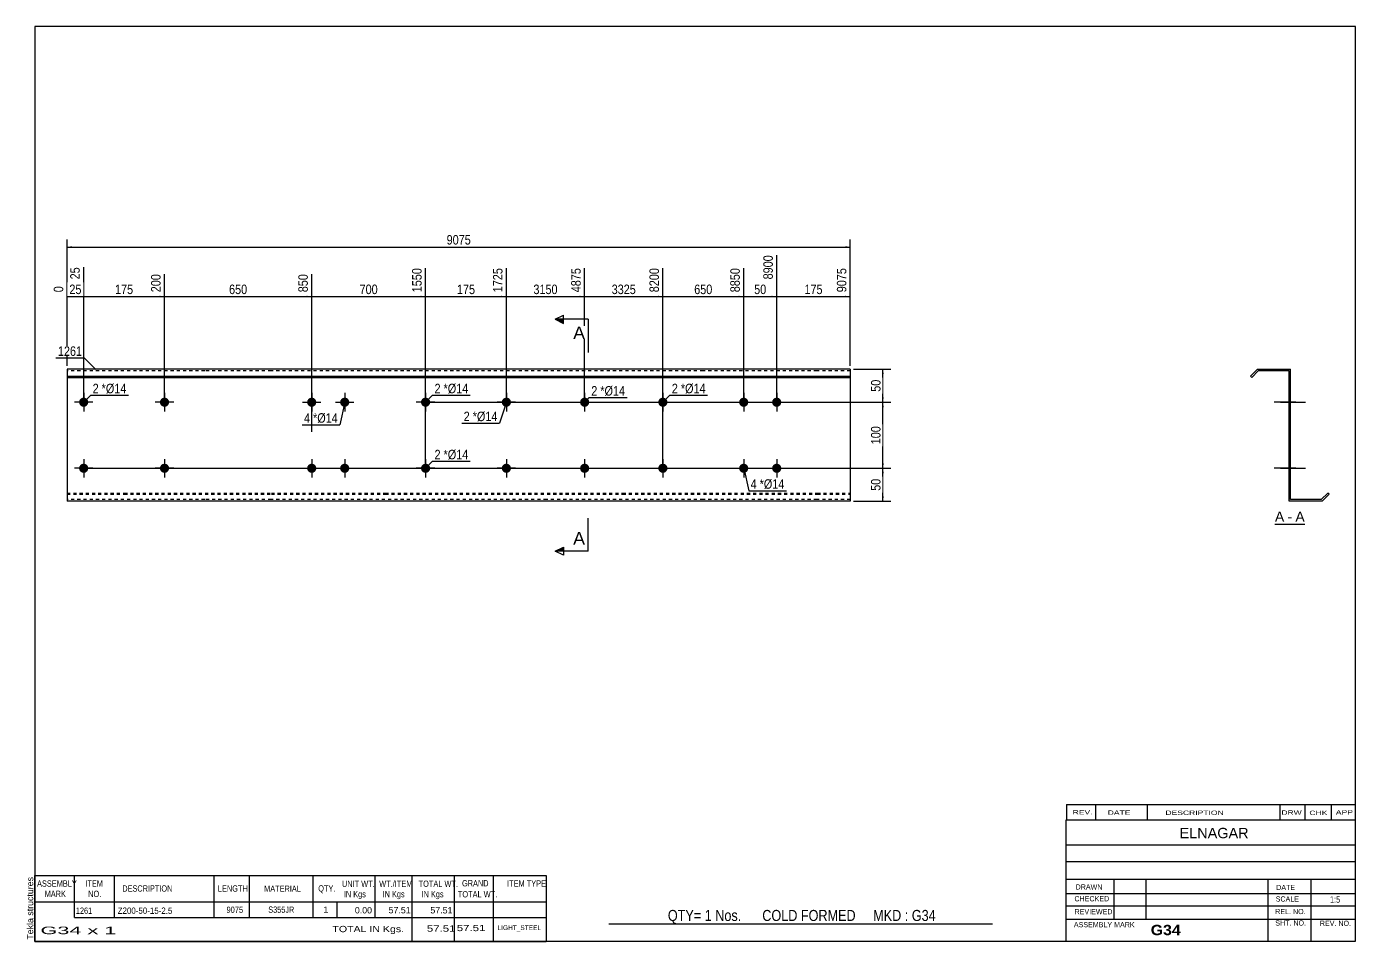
# Model space of a CAD drawing. Header units: millimetres. Extents: x -12 to 390, y -152 to 125.
import ezdxf

# ---------------------------------------------------------------- set-up
doc = ezdxf.new("R2010")
doc.units = ezdxf.units.MM
doc.linetypes.add('DXK_LINE_DOT1', pattern=[1.8814, 0.9407, -0.9407])
doc.styles.add('Arial', font='ARIAL.TTF', dxfattribs={"height": 0.2})
doc.styles.add('Arial Bold', font='ARIALBD.TTF', dxfattribs={"height": 0.2})
doc.styles.add('Arial Narrow', font='ARIALN.TTF', dxfattribs={"height": 0.2})

# ---------------------------------------------------------------- blocks, each defined once
blk = doc.blocks.new('Unknown-628699918-1200')
at = {"color": 5, "linetype": 'Continuous'}
for p, q in [((390.22, 124.75), (-9.78, 124.75)), ((-9.78, 124.75), (-9.78, -152.25)), ((390.22, -152.25), (390.22, 124.75)), ((-9.78, -152.25), (390.22, -152.25))]:
    blk.add_line(p, q, dxfattribs=at)
at = {"color": 174, "linetype": 'Continuous', "style": 'Arial'}
blk.add_text('Tekla structures', height=1.9102, rotation=90, dxfattribs=at).set_placement((-10.28, -151.75))
blk = doc.blocks.new('Unknown-628699918-12 - 1588')
at = {"color": 7, "linetype": 'Continuous'}
blk.add_line((365.83, -25.95), (374.86, -25.95), dxfattribs=at)
at = {"color": 0, "linetype": 'Continuous'}
blk.add_wipeout([(368.68, -25.2), (368.68, -22), (365.83, -22), (365.83, -25.2)], dxfattribs=at)
blk.add_wipeout([(371.06, -25.2), (371.06, -22), (369.64, -22), (369.64, -25.2)], dxfattribs=at)
at = {"color": 96, "linetype": 'Continuous', "style": 'Arial'}
blk.add_text('A', height=3.06, dxfattribs=at).set_placement((365.83, -25.2))
at = {"color": 0, "linetype": 'Continuous'}
blk.add_wipeout([(374.86, -25.2), (374.86, -22), (372.02, -22), (372.02, -25.2)], dxfattribs=at)
at = {"color": 96, "linetype": 'Continuous', "style": 'Arial'}
for s, p in [('-', (369.64, -25.2)), ('A', (372.02, -25.2))]:
    blk.add_text(s, height=3.06, dxfattribs=at).set_placement(p)
blk = doc.blocks.new('Bolt-628699918-1261 - 1220')
at = {"linetype": 'Continuous'}
for points in [[(158.15, 11, -1), (155.35, 11, -1)], [(158.15, -9, -1), (155.35, -9, -1)]]:
    blk.add_hatch(color=3, dxfattribs=at).paths.add_polyline_path(points)
at = {"color": 3, "linetype": 'Continuous'}
for p, q in [((156.75, 13.8), (156.75, 8.2)), ((153.95, 11), (159.55, 11)), ((156.75, -6.2), (156.75, -11.8)), ((153.95, -9), (159.55, -9))]:
    blk.add_line(p, q, dxfattribs=at)
blk = doc.blocks.new('Bolt-628699918-1289 - 1220')
at = {"linetype": 'Continuous'}
for points in [[(181.84, 11, -1), (179.04, 11, -1)], [(181.84, -9, -1), (179.04, -9, -1)]]:
    blk.add_hatch(color=3, dxfattribs=at).paths.add_polyline_path(points)
at = {"color": 3, "linetype": 'Continuous'}
for p, q in [((180.44, 13.8), (180.44, 8.2)), ((177.64, 11), (183.24, 11)), ((180.44, -6.2), (180.44, -11.8)), ((177.64, -9), (183.24, -9))]:
    blk.add_line(p, q, dxfattribs=at)
blk = doc.blocks.new('Bolt-628699918-1317 - 1220')
at = {"linetype": 'Continuous'}
for points in [[(206.33, 11, -1), (203.53, 11, -1)], [(216.33, 11, -1), (213.53, 11, -1)], [(206.33, -9, -1), (203.53, -9, -1)], [(216.33, -9, -1), (213.53, -9, -1)]]:
    blk.add_hatch(color=3, dxfattribs=at).paths.add_polyline_path(points)
at = {"color": 3, "linetype": 'Continuous'}
for p, q in [((204.93, 13.8), (204.93, 8.2)), ((214.93, 13.8), (214.93, 8.2)), ((202.13, 11), (207.73, 11)), ((212.13, 11), (217.73, 11)), ((204.93, -6.2), (204.93, -11.8)), ((214.93, -6.2), (214.93, -11.8)), ((202.13, -9), (207.73, -9)), ((212.13, -9), (217.73, -9))]:
    blk.add_line(p, q, dxfattribs=at)
blk = doc.blocks.new('Bolt-628699918-1322 - 1220')
at = {"linetype": 'Continuous'}
for points in [[(30.89, 11, -1), (28.09, 11, -1)], [(109.96, 11, -1), (107.16, 11, -1)]]:
    blk.add_hatch(color=3, dxfattribs=at).paths.add_polyline_path(points)
at = {"color": 3, "linetype": 'Continuous'}
for p, q in [((29.49, 13.8), (29.49, 8.2)), ((108.56, 13.8), (108.56, 8.2)), ((32.29, 11), (26.69, 11)), ((111.36, 11), (105.76, 11))]:
    blk.add_line(p, q, dxfattribs=at)
blk = doc.blocks.new('Bolt-628699918-1327 - 1220')
at = {"linetype": 'Continuous'}
for points in [[(75.48, 11, -1), (72.68, 11, -1)], [(85.48, 11, -1), (82.68, 11, -1)], [(75.48, -9, -1), (72.68, -9, -1)], [(85.48, -9, -1), (82.68, -9, -1)]]:
    blk.add_hatch(color=3, dxfattribs=at).paths.add_polyline_path(points)
at = {"color": 3, "linetype": 'Continuous'}
for p, q in [((74.08, 13.8), (74.08, 8.2)), ((84.08, 13.8), (84.08, 8.2)), ((71.28, 11), (76.88, 11)), ((81.28, 11), (86.88, 11)), ((74.08, -6.2), (74.08, -11.8)), ((84.08, -6.2), (84.08, -11.8)), ((71.28, -9), (76.88, -9)), ((81.28, -9), (86.88, -9))]:
    blk.add_line(p, q, dxfattribs=at)
blk = doc.blocks.new('Bolt-628699918-1332 - 1220')
at = {"linetype": 'Continuous'}
for points in [[(30.89, -9, -1), (28.09, -9, -1)], [(109.96, -9, -1), (107.16, -9, -1)]]:
    blk.add_hatch(color=3, dxfattribs=at).paths.add_polyline_path(points)
at = {"color": 3, "linetype": 'Continuous'}
for p, q in [((29.49, -6.2), (29.49, -11.8)), ((108.56, -6.2), (108.56, -11.8)), ((32.29, -9), (26.69, -9)), ((111.36, -9), (105.76, -9))]:
    blk.add_line(p, q, dxfattribs=at)
blk = doc.blocks.new('Bolt-628699918-1337 - 1220')
at = {"linetype": 'Continuous'}
for points in [[(134.45, 11, -1), (131.65, 11, -1)], [(134.45, -9, -1), (131.65, -9, -1)]]:
    blk.add_hatch(color=3, dxfattribs=at).paths.add_polyline_path(points)
at = {"color": 3, "linetype": 'Continuous'}
for p, q in [((133.05, 13.8), (133.05, 8.2)), ((135.85, 11), (130.25, 11)), ((133.05, -6.2), (133.05, -11.8)), ((135.85, -9), (130.25, -9))]:
    blk.add_line(p, q, dxfattribs=at)
blk = doc.blocks.new('Bolt-628699918-1342 - 1220')
at = {"linetype": 'Continuous'}
for points in [[(6.4, 11, -1), (3.6, 11, -1)], [(6.4, -9, -1), (3.6, -9, -1)]]:
    blk.add_hatch(color=3, dxfattribs=at).paths.add_polyline_path(points)
at = {"color": 3, "linetype": 'Continuous'}
for p, q in [((5, 13.8), (5, 8.2)), ((7.8, 11), (2.2, 11)), ((5, -6.2), (5, -11.8)), ((7.8, -9), (2.2, -9))]:
    blk.add_line(p, q, dxfattribs=at)
blk = doc.blocks.new('Part-628699918-1358 - 1220')
at = {"color": 2, "linetype": 'Continuous'}
for p, q in [((0, 21), (0, -19)), ((17.19, 21), (0, 21)), ((41.68, 21), (17.29, 21)), ((61.78, 21), (41.78, 21)), ((96.27, 21), (61.88, 21)), ((120.76, 21), (96.37, 21)), ((145.25, 21), (120.86, 21)), ((168.15, 21), (145.35, 21)), ((192.63, 21), (168.25, 21)), ((227.12, 21), (192.73, 21)), ((237.22, 21), (227.22, 21)), ((237.22, 21), (237.22, -19)), ((0, 18.88), (17.19, 18.88)), ((0, 18.53), (17.19, 18.53)), ((17.29, 18.88), (41.68, 18.88)), ((17.29, 18.53), (41.68, 18.53)), ((41.78, 18.88), (61.78, 18.88)), ((41.78, 18.53), (61.78, 18.53)), ((61.88, 18.88), (96.27, 18.88)), ((61.88, 18.53), (96.27, 18.53)), ((96.37, 18.88), (120.76, 18.88)), ((96.37, 18.53), (120.76, 18.53)), ((120.86, 18.88), (145.25, 18.88)), ((120.86, 18.53), (145.25, 18.53)), ((145.35, 18.88), (168.15, 18.88)), ((145.35, 18.53), (168.15, 18.53)), ((168.25, 18.88), (192.63, 18.88)), ((168.25, 18.53), (192.63, 18.53)), ((192.73, 18.88), (227.12, 18.88)), ((192.73, 18.53), (227.12, 18.53)), ((227.22, 18.88), (237.22, 18.88)), ((227.22, 18.53), (237.22, 18.53)), ((17.19, -19), (0, -19)), ((41.68, -19), (17.29, -19)), ((61.78, -19), (41.78, -19)), ((96.27, -19), (61.88, -19)), ((120.76, -19), (96.37, -19)), ((145.25, -19), (120.86, -19)), ((168.15, -19), (145.35, -19)), ((192.63, -19), (168.25, -19)), ((227.12, -19), (192.73, -19)), ((237.22, -19), (227.22, -19))]:
    blk.add_line(p, q, dxfattribs=at)
at = {"color": 7, "linetype": 'DXK_LINE_DOT1'}
for p, q in [((17.19, 20.5), (0, 20.5)), ((41.68, 20.5), (17.29, 20.5)), ((61.78, 20.5), (41.78, 20.5)), ((96.27, 20.5), (61.88, 20.5)), ((120.76, 20.5), (96.37, 20.5)), ((145.25, 20.5), (120.86, 20.5)), ((168.15, 20.5), (145.35, 20.5)), ((192.63, 20.5), (168.25, 20.5)), ((227.12, 20.5), (192.73, 20.5)), ((237.22, 20.5), (227.22, 20.5)), ((0, -16.53), (17.19, -16.53)), ((0, -16.88), (17.19, -16.88)), ((17.19, -18.5), (0, -18.5)), ((17.29, -16.53), (41.68, -16.53)), ((17.29, -16.88), (41.68, -16.88)), ((41.68, -18.5), (17.29, -18.5)), ((41.78, -16.53), (61.78, -16.53)), ((41.78, -16.88), (61.78, -16.88)), ((61.78, -18.5), (41.78, -18.5)), ((61.88, -16.53), (96.27, -16.53)), ((61.88, -16.88), (96.27, -16.88)), ((96.27, -18.5), (61.88, -18.5)), ((96.37, -16.53), (120.76, -16.53)), ((96.37, -16.88), (120.76, -16.88)), ((120.76, -18.5), (96.37, -18.5)), ((120.86, -16.53), (145.25, -16.53)), ((120.86, -16.88), (145.25, -16.88)), ((145.25, -18.5), (120.86, -18.5)), ((145.35, -16.53), (168.15, -16.53)), ((145.35, -16.88), (168.15, -16.88)), ((168.15, -18.5), (145.35, -18.5)), ((168.25, -16.53), (192.63, -16.53)), ((168.25, -16.88), (192.63, -16.88)), ((192.63, -18.5), (168.25, -18.5)), ((192.73, -16.53), (227.12, -16.53)), ((192.73, -16.88), (227.12, -16.88)), ((227.12, -18.5), (192.73, -18.5)), ((227.22, -16.53), (237.22, -16.53)), ((227.22, -16.88), (237.22, -16.88)), ((237.22, -18.5), (227.22, -18.5))]:
    blk.add_line(p, q, dxfattribs=at)
blk = doc.blocks.new('Bolt-628699918-1594 - 1588')
at = {"linetype": 'Continuous'}
for points in [[(370.6, 9.6), (370.6, 12.4), (370.1, 12.4), (370.1, 9.6)], [(370.6, -10.4), (370.6, -7.6), (370.1, -7.6), (370.1, -10.4)]]:
    blk.add_hatch(color=3, dxfattribs=at).paths.add_polyline_path(points)
at = {"color": 3, "linetype": 'Continuous'}
for p, q in [((370.1, 12.4), (370.6, 12.4)), ((368.5, 11), (375.1, 11)), ((370.1, 9.6), (370.6, 9.6)), ((370.1, -7.6), (370.6, -7.6)), ((368.5, -9), (375.1, -9)), ((370.1, -10.4), (370.6, -10.4))]:
    blk.add_line(p, q, dxfattribs=at)
blk = doc.blocks.new('Bolt-628699918-1593 - 1588')
at = {"linetype": 'Continuous'}
for points in [[(370.6, 9.6), (370.6, 12.4), (370.1, 12.4), (370.1, 9.6)], [(370.6, -10.4), (370.6, -7.6), (370.1, -7.6), (370.1, -10.4)]]:
    blk.add_hatch(color=3, dxfattribs=at).paths.add_polyline_path(points)
at = {"color": 3, "linetype": 'Continuous'}
for p, q in [((370.1, 12.4), (370.6, 12.4)), ((370.1, 11), (374.6, 11)), ((370.1, 9.6), (370.6, 9.6)), ((370.1, -7.6), (370.6, -7.6)), ((370.1, -9), (374.6, -9)), ((370.1, -10.4), (370.6, -10.4))]:
    blk.add_line(p, q, dxfattribs=at)
blk = doc.blocks.new('Bolt-628699918-1595 - 1588')
at = {"linetype": 'Continuous'}
for points in [[(370.6, 9.6), (370.6, 12.4), (370.1, 12.4), (370.1, 9.6)], [(370.6, 9.6), (370.6, 12.4), (370.1, 12.4), (370.1, 9.6)], [(370.6, -10.4), (370.6, -7.6), (370.1, -7.6), (370.1, -10.4)], [(370.6, -10.4), (370.6, -7.6), (370.1, -7.6), (370.1, -10.4)]]:
    blk.add_hatch(color=3, dxfattribs=at).paths.add_polyline_path(points)
at = {"color": 3, "linetype": 'Continuous'}
for p, q in [((370.1, 12.4), (370.6, 12.4)), ((370.1, 12.4), (370.6, 12.4)), ((367.5, 11), (375.1, 11)), ((367.5, 11), (375.1, 11)), ((370.1, 9.6), (370.6, 9.6)), ((370.1, 9.6), (370.6, 9.6)), ((370.1, -7.6), (370.6, -7.6)), ((370.1, -7.6), (370.6, -7.6)), ((367.5, -9), (375.1, -9)), ((367.5, -9), (375.1, -9)), ((370.1, -10.4), (370.6, -10.4)), ((370.1, -10.4), (370.6, -10.4))]:
    blk.add_line(p, q, dxfattribs=at)
blk = doc.blocks.new('Bolt-628699918-1596 - 1588')
at = {"linetype": 'Continuous'}
blk.add_hatch(color=3, dxfattribs=at).paths.add_polyline_path([(370.6, 9.6), (370.6, 12.4), (370.1, 12.4), (370.1, 9.6)])
blk.add_hatch(color=3, dxfattribs=at).paths.add_polyline_path([(370.6, 9.6), (370.6, 12.4), (370.1, 12.4), (370.1, 9.6)])
at = {"color": 3, "linetype": 'Continuous'}
for p, q in [((370.6, 12.4), (370.1, 12.4)), ((370.6, 12.4), (370.1, 12.4)), ((372.2, 11), (365.6, 11)), ((372.2, 11), (365.6, 11)), ((370.6, 9.6), (370.1, 9.6)), ((370.6, 9.6), (370.1, 9.6))]:
    blk.add_line(p, q, dxfattribs=at)
blk = doc.blocks.new('Bolt-628699918-1597 - 1588')
at = {"linetype": 'Continuous'}
for points in [[(370.6, 9.6), (370.6, 12.4), (370.1, 12.4), (370.1, 9.6)], [(370.6, 9.6), (370.6, 12.4), (370.1, 12.4), (370.1, 9.6)], [(370.6, -10.4), (370.6, -7.6), (370.1, -7.6), (370.1, -10.4)], [(370.6, -10.4), (370.6, -7.6), (370.1, -7.6), (370.1, -10.4)]]:
    blk.add_hatch(color=3, dxfattribs=at).paths.add_polyline_path(points)
at = {"color": 3, "linetype": 'Continuous'}
for p, q in [((370.1, 12.4), (370.6, 12.4)), ((370.1, 12.4), (370.6, 12.4)), ((367.5, 11), (375.1, 11)), ((367.5, 11), (375.1, 11)), ((370.1, 9.6), (370.6, 9.6)), ((370.1, 9.6), (370.6, 9.6)), ((370.1, -7.6), (370.6, -7.6)), ((370.1, -7.6), (370.6, -7.6)), ((367.5, -9), (375.1, -9)), ((367.5, -9), (375.1, -9)), ((370.1, -10.4), (370.6, -10.4)), ((370.1, -10.4), (370.6, -10.4))]:
    blk.add_line(p, q, dxfattribs=at)
blk = doc.blocks.new('Bolt-628699918-1598 - 1588')
at = {"linetype": 'Continuous'}
blk.add_hatch(color=3, dxfattribs=at).paths.add_polyline_path([(370.6, -10.4), (370.6, -7.6), (370.1, -7.6), (370.1, -10.4)])
blk.add_hatch(color=3, dxfattribs=at).paths.add_polyline_path([(370.6, -10.4), (370.6, -7.6), (370.1, -7.6), (370.1, -10.4)])
at = {"color": 3, "linetype": 'Continuous'}
for p, q in [((370.6, -7.6), (370.1, -7.6)), ((370.6, -7.6), (370.1, -7.6)), ((372.2, -9), (365.6, -9)), ((372.2, -9), (365.6, -9)), ((370.6, -10.4), (370.1, -10.4)), ((370.6, -10.4), (370.1, -10.4))]:
    blk.add_line(p, q, dxfattribs=at)
blk = doc.blocks.new('Bolt-628699918-1599 - 1588')
at = {"linetype": 'Continuous'}
for points in [[(370.6, 9.6), (370.6, 12.4), (370.1, 12.4), (370.1, 9.6)], [(370.6, -10.4), (370.6, -7.6), (370.1, -7.6), (370.1, -10.4)]]:
    blk.add_hatch(color=3, dxfattribs=at).paths.add_polyline_path(points)
at = {"color": 3, "linetype": 'Continuous'}
for p, q in [((370.6, 12.4), (370.1, 12.4)), ((372.2, 11), (365.6, 11)), ((370.6, 9.6), (370.1, 9.6)), ((370.6, -7.6), (370.1, -7.6)), ((372.2, -9), (365.6, -9)), ((370.6, -10.4), (370.1, -10.4))]:
    blk.add_line(p, q, dxfattribs=at)
blk = doc.blocks.new('Bolt-628699918-1600 - 1588')
at = {"linetype": 'Continuous'}
for points in [[(370.6, 9.6), (370.6, 12.4), (370.1, 12.4), (370.1, 9.6)], [(370.6, -10.4), (370.6, -7.6), (370.1, -7.6), (370.1, -10.4)]]:
    blk.add_hatch(color=3, dxfattribs=at).paths.add_polyline_path(points)
at = {"color": 3, "linetype": 'Continuous'}
for p, q in [((370.6, 12.4), (370.1, 12.4)), ((372.2, 11), (365.6, 11)), ((370.6, 9.6), (370.1, 9.6)), ((370.6, -7.6), (370.1, -7.6)), ((372.2, -9), (365.6, -9)), ((370.6, -10.4), (370.1, -10.4))]:
    blk.add_line(p, q, dxfattribs=at)
blk = doc.blocks.new('Part-628699918-1601 - 1588')
at = {"color": 2, "linetype": 'Continuous'}
for p, q in [((360.6, 21), (358.48, 18.88)), ((360.8, 20.5), (358.83, 18.53)), ((360.6, 21), (370.6, 21)), ((370.1, 20.5), (360.8, 20.5)), ((370.1, -19), (370.1, 20.5)), ((370.6, -18.5), (370.6, 21)), ((358.48, 18.88), (358.83, 18.53)), ((380.1, -19), (370.1, -19)), ((379.89, -18.5), (370.6, -18.5)), ((379.89, -18.5), (381.86, -16.53)), ((382.22, -16.88), (380.1, -19)), ((382.22, -16.88), (381.86, -16.53))]:
    blk.add_line(p, q, dxfattribs=at)
blk = doc.blocks.new('StraightDimension-628699918-1757 - 1220')
at = {"linetype": 'Continuous'}
blk.add_hatch(color=7, dxfattribs=at).paths.add_polyline_path([(72.58, 43.25), (74.08, 43), (72.58, 42.75)])
at = {"color": 7, "linetype": 'Continuous'}
for p, q in [((29.49, 12), (29.49, 49.78)), ((74.08, 2), (74.08, 49.78)), ((29.49, 43), (74.08, 43))]:
    blk.add_line(p, q, dxfattribs=at)
at = {"color": 0, "linetype": 'Continuous'}
blk.add_wipeout([(73.48, 50.38), (69.28, 50.38), (69.28, 43.7), (73.48, 43.7)], dxfattribs=at)
at = {"color": 0}
blk.add_wipeout([(55.12, 43.15), (55.12, 47.35), (48.44, 47.35), (48.44, 43.15)], dxfattribs=at)
at = {"color": 3, "linetype": 'Continuous', "style": 'Arial Narrow'}
blk.add_text('850', height=2.863, rotation=90.0002, dxfattribs=at).set_placement((72.88, 44.3))
at = {"color": 3, "style": 'Arial Narrow'}
blk.add_text('650', height=2.863, dxfattribs=at).set_placement((49.04, 43.75))
blk = doc.blocks.new('StraightDimension-628699918-1754 - 1220')
at = {"linetype": 'Continuous'}
blk.add_hatch(color=7, dxfattribs=at).paths.add_polyline_path([(155.25, 43.25), (156.75, 43), (155.25, 42.75)])
at = {"color": 7, "linetype": 'Continuous'}
for p, q in [((133.05, 12), (133.05, 51.61)), ((156.75, 12), (156.75, 51.61)), ((133.05, 43), (156.75, 43))]:
    blk.add_line(p, q, dxfattribs=at)
at = {"color": 0, "linetype": 'Continuous'}
blk.add_wipeout([(156.15, 52.21), (151.95, 52.21), (151.95, 43.7), (156.15, 43.7)], dxfattribs=at)
at = {"color": 0}
blk.add_wipeout([(149.15, 43.15), (149.15, 47.35), (140.64, 47.35), (140.64, 43.15)], dxfattribs=at)
at = {"color": 3, "linetype": 'Continuous', "style": 'Arial Narrow'}
blk.add_text('4875', height=2.863, rotation=90.0002, dxfattribs=at).set_placement((155.55, 44.3))
at = {"color": 3, "style": 'Arial Narrow'}
blk.add_text('3150', height=2.863, dxfattribs=at).set_placement((141.24, 43.75))
blk = doc.blocks.new('StraightDimension-628699918-1375 - 1220')
at = {"linetype": 'Continuous'}
for points in [[(1.5, 57.75), (0, 58), (1.5, 58.25)], [(235.72, 58.25), (237.22, 58), (235.72, 57.75)]]:
    blk.add_hatch(color=7, dxfattribs=at).paths.add_polyline_path(points)
at = {"color": 7, "linetype": 'Continuous'}
for p, q in [((0, 22), (0, 60.25)), ((0, 58), (237.22, 58)), ((237.22, 22), (237.22, 60.25))]:
    blk.add_line(p, q, dxfattribs=at)
at = {"color": 0}
blk.add_wipeout([(122.87, 58.15), (122.87, 62.35), (114.35, 62.35), (114.35, 58.15)], dxfattribs=at)
at = {"color": 3, "style": 'Arial Narrow'}
blk.add_text('9075', height=2.863, dxfattribs=at).set_placement((114.95, 58.75))
blk = doc.blocks.new('StraightDimension-628699918-1755 - 1220')
at = {"linetype": 'Continuous'}
blk.add_hatch(color=7, dxfattribs=at).paths.add_polyline_path([(131.55, 43.25), (133.05, 43), (131.55, 42.75)])
at = {"color": 7, "linetype": 'Continuous'}
for p, q in [((108.56, -8), (108.56, 51.61)), ((133.05, 12), (133.05, 51.61)), ((108.56, 43), (133.05, 43))]:
    blk.add_line(p, q, dxfattribs=at)
at = {"color": 0, "linetype": 'Continuous'}
blk.add_wipeout([(132.45, 52.21), (128.25, 52.21), (128.25, 43.7), (132.45, 43.7)], dxfattribs=at)
at = {"color": 0}
blk.add_wipeout([(124.15, 43.15), (124.15, 47.35), (117.47, 47.35), (117.47, 43.15)], dxfattribs=at)
at = {"color": 3, "linetype": 'Continuous', "style": 'Arial Narrow'}
blk.add_text('1725', height=2.863, rotation=90.0002, dxfattribs=at).set_placement((131.85, 44.3))
at = {"color": 3, "style": 'Arial Narrow'}
blk.add_text('175', height=2.863, dxfattribs=at).set_placement((118.07, 43.75))
blk = doc.blocks.new('StraightDimension-628699918-2282 - 1220')
at = {"linetype": 'Continuous'}
for points in [[(246.85, 9.5), (247.1, 11), (247.35, 9.5)], [(247.35, -7.5), (247.1, -9), (246.85, -7.5)]]:
    blk.add_hatch(color=7, dxfattribs=at).paths.add_polyline_path(points)
at = {"color": 7, "linetype": 'Continuous'}
for p, q in [((109.56, 11), (249.5, 11)), ((247.1, -9), (247.1, 11)), ((6, -9), (249.5, -9))]:
    blk.add_line(p, q, dxfattribs=at)
at = {"color": 0}
blk.add_wipeout([(246.95, 4.34), (242.75, 4.34), (242.75, -2.34), (246.95, -2.34)], dxfattribs=at)
at = {"color": 3, "style": 'Arial Narrow'}
blk.add_text('100', height=2.863, rotation=90.0002, dxfattribs=at).set_placement((246.35, -1.74))
blk = doc.blocks.new('StraightDimension-628699918-1750 - 1220')
at = {"linetype": 'Continuous'}
blk.add_hatch(color=7, dxfattribs=at).paths.add_polyline_path([(235.72, 43.25), (237.22, 43), (235.72, 42.75)])
at = {"color": 7, "linetype": 'Continuous'}
for p, q in [((214.93, 12), (214.93, 55.51)), ((237.22, 22), (237.22, 51.61)), ((214.93, 43), (237.22, 43))]:
    blk.add_line(p, q, dxfattribs=at)
at = {"color": 0, "linetype": 'Continuous'}
blk.add_wipeout([(236.62, 52.21), (232.42, 52.21), (232.42, 43.7), (236.62, 43.7)], dxfattribs=at)
at = {"color": 0}
blk.add_wipeout([(229.42, 43.15), (229.42, 47.35), (222.73, 47.35), (222.73, 43.15)], dxfattribs=at)
at = {"color": 3, "linetype": 'Continuous', "style": 'Arial Narrow'}
blk.add_text('9075', height=2.863, rotation=90.0002, dxfattribs=at).set_placement((236.02, 44.3))
at = {"color": 3, "style": 'Arial Narrow'}
blk.add_text('175', height=2.863, dxfattribs=at).set_placement((223.33, 43.75))
blk = doc.blocks.new('StraightDimension-628699918-1751 - 1220')
at = {"linetype": 'Continuous'}
blk.add_hatch(color=7, dxfattribs=at).paths.add_polyline_path([(213.43, 43.25), (214.93, 43), (213.43, 42.75)])
at = {"color": 7, "linetype": 'Continuous'}
for p, q in [((214.93, 12), (214.93, 55.51)), ((204.93, 12), (204.93, 51.61)), ((204.93, 43), (214.93, 43))]:
    blk.add_line(p, q, dxfattribs=at)
at = {"color": 0}
blk.add_wipeout([(212.36, 43.15), (212.36, 47.35), (207.5, 47.35), (207.5, 43.15)], dxfattribs=at)
at = {"color": 0, "linetype": 'Continuous'}
blk.add_wipeout([(214.33, 56.11), (210.13, 56.11), (210.13, 47.6), (214.33, 47.6)], dxfattribs=at)
at = {"color": 3, "linetype": 'Continuous', "style": 'Arial Narrow'}
blk.add_text('8900', height=2.863, rotation=90.0002, dxfattribs=at).set_placement((213.73, 48.2))
at = {"color": 3, "style": 'Arial Narrow'}
blk.add_text('50', height=2.863, dxfattribs=at).set_placement((208.1, 43.75))
blk = doc.blocks.new('StraightDimension-628699918-1752 - 1220')
at = {"linetype": 'Continuous'}
blk.add_hatch(color=7, dxfattribs=at).paths.add_polyline_path([(203.43, 43.25), (204.93, 43), (203.43, 42.75)])
at = {"color": 7, "linetype": 'Continuous'}
for p, q in [((180.44, -8), (180.44, 51.61)), ((204.93, 12), (204.93, 51.61)), ((180.44, 43), (204.93, 43))]:
    blk.add_line(p, q, dxfattribs=at)
at = {"color": 0, "linetype": 'Continuous'}
blk.add_wipeout([(204.33, 52.21), (200.13, 52.21), (200.13, 43.7), (204.33, 43.7)], dxfattribs=at)
at = {"color": 0}
blk.add_wipeout([(196.03, 43.15), (196.03, 47.35), (189.34, 47.35), (189.34, 43.15)], dxfattribs=at)
at = {"color": 3, "linetype": 'Continuous', "style": 'Arial Narrow'}
blk.add_text('8850', height=2.863, rotation=90.0002, dxfattribs=at).set_placement((203.73, 44.3))
at = {"color": 3, "style": 'Arial Narrow'}
blk.add_text('650', height=2.863, dxfattribs=at).set_placement((189.94, 43.75))
blk = doc.blocks.new('StraightDimension-628699918-1753 - 1220')
at = {"linetype": 'Continuous'}
blk.add_hatch(color=7, dxfattribs=at).paths.add_polyline_path([(178.94, 43.25), (180.44, 43), (178.94, 42.75)])
at = {"color": 7, "linetype": 'Continuous'}
for p, q in [((156.75, 12), (156.75, 51.61)), ((180.44, -8), (180.44, 51.61)), ((156.75, 43), (180.44, 43))]:
    blk.add_line(p, q, dxfattribs=at)
at = {"color": 0, "linetype": 'Continuous'}
blk.add_wipeout([(179.84, 52.21), (175.64, 52.21), (175.64, 43.7), (179.84, 43.7)], dxfattribs=at)
at = {"color": 0}
blk.add_wipeout([(172.85, 43.15), (172.85, 47.35), (164.34, 47.35), (164.34, 43.15)], dxfattribs=at)
at = {"color": 3, "linetype": 'Continuous', "style": 'Arial Narrow'}
blk.add_text('8200', height=2.863, rotation=90.0002, dxfattribs=at).set_placement((179.24, 44.3))
at = {"color": 3, "style": 'Arial Narrow'}
blk.add_text('3325', height=2.863, dxfattribs=at).set_placement((164.94, 43.75))
blk = doc.blocks.new('StraightDimension-628699918-1756 - 1220')
at = {"linetype": 'Continuous'}
blk.add_hatch(color=7, dxfattribs=at).paths.add_polyline_path([(107.06, 43.25), (108.56, 43), (107.06, 42.75)])
at = {"color": 7, "linetype": 'Continuous'}
for p, q in [((74.08, 2), (74.08, 49.78)), ((108.56, -8), (108.56, 51.61)), ((74.08, 43), (108.56, 43))]:
    blk.add_line(p, q, dxfattribs=at)
at = {"color": 0, "linetype": 'Continuous'}
blk.add_wipeout([(107.96, 52.21), (103.76, 52.21), (103.76, 43.7), (107.96, 43.7)], dxfattribs=at)
at = {"color": 0}
blk.add_wipeout([(94.66, 43.15), (94.66, 47.35), (87.98, 47.35), (87.98, 43.15)], dxfattribs=at)
at = {"color": 3, "linetype": 'Continuous', "style": 'Arial Narrow'}
blk.add_text('1550', height=2.863, rotation=90.0002, dxfattribs=at).set_placement((107.36, 44.3))
at = {"color": 3, "style": 'Arial Narrow'}
blk.add_text('700', height=2.863, dxfattribs=at).set_placement((88.58, 43.75))
blk = doc.blocks.new('StraightDimension-628699918-1758 - 1220')
at = {"linetype": 'Continuous'}
blk.add_hatch(color=7, dxfattribs=at).paths.add_polyline_path([(27.99, 43.25), (29.49, 43), (27.99, 42.75)])
at = {"color": 7, "linetype": 'Continuous'}
for p, q in [((5, 12), (5, 51.86)), ((29.49, 12), (29.49, 49.78)), ((5, 43), (29.49, 43))]:
    blk.add_line(p, q, dxfattribs=at)
at = {"color": 0, "linetype": 'Continuous'}
blk.add_wipeout([(28.89, 50.38), (24.69, 50.38), (24.69, 43.7), (28.89, 43.7)], dxfattribs=at)
at = {"color": 0}
blk.add_wipeout([(20.59, 43.15), (20.59, 47.35), (13.9, 47.35), (13.9, 43.15)], dxfattribs=at)
at = {"color": 3, "linetype": 'Continuous', "style": 'Arial Narrow'}
blk.add_text('200', height=2.863, rotation=90.0002, dxfattribs=at).set_placement((28.29, 44.3))
at = {"color": 3, "style": 'Arial Narrow'}
blk.add_text('175', height=2.863, dxfattribs=at).set_placement((14.5, 43.75))
blk = doc.blocks.new('StraightDimension-628699918-1759 - 1220')
at = {"linetype": 'Continuous'}
blk.add_hatch(color=7, dxfattribs=at).paths.add_polyline_path([(3.5, 43.25), (5, 43), (3.5, 42.75)])
at = {"color": 7, "linetype": 'Continuous'}
for p, q in [((5, 12), (5, 51.86)), ((0, 22), (0, 46.13)), ((0, 43), (5, 43))]:
    blk.add_line(p, q, dxfattribs=at)
at = {"color": 0}
blk.add_wipeout([(4.93, 43.15), (4.93, 47.35), (0.07, 47.35), (0.07, 43.15)], dxfattribs=at)
at = {"color": 0, "linetype": 'Continuous'}
blk.add_wipeout([(4.4, 52.46), (0.2, 52.46), (0.2, 47.6), (4.4, 47.6)], dxfattribs=at)
blk.add_wipeout([(-0.6, 46.73), (-4.8, 46.73), (-4.8, 43.7), (-0.6, 43.7)], dxfattribs=at)
at = {"color": 3, "linetype": 'Continuous', "style": 'Arial Narrow'}
for s, height, p in [('25', 2.863, (3.8, 48.2)), ('0', 2.86, (-1.2, 44.3))]:
    blk.add_text(s, height=height, rotation=90.0002, dxfattribs=at).set_placement(p)
at = {"color": 3, "style": 'Arial Narrow'}
blk.add_text('25', height=2.863, dxfattribs=at).set_placement((0.67, 43.75))
blk = doc.blocks.new('StraightDimension-628699918-2281 - 1220')
at = {"linetype": 'Continuous'}
for points in [[(246.85, 19.5), (247.1, 21), (247.35, 19.5)], [(247.35, 12.5), (247.1, 11), (246.85, 12.5)]]:
    blk.add_hatch(color=7, dxfattribs=at).paths.add_polyline_path(points)
at = {"color": 7, "linetype": 'Continuous'}
for p, q in [((238.22, 21), (249.5, 21)), ((247.1, 11), (247.1, 21)), ((109.56, 11), (249.5, 11))]:
    blk.add_line(p, q, dxfattribs=at)
at = {"color": 0}
blk.add_wipeout([(246.95, 18.43), (242.75, 18.43), (242.75, 13.57), (246.95, 13.57)], dxfattribs=at)
at = {"color": 3, "style": 'Arial Narrow'}
blk.add_text('50', height=2.863, rotation=90.0002, dxfattribs=at).set_placement((246.35, 14.17))
blk = doc.blocks.new('StraightDimension-628699918-2283 - 1220')
at = {"linetype": 'Continuous'}
for points in [[(246.85, -10.5), (247.1, -9), (247.35, -10.5)], [(247.35, -17.5), (247.1, -19), (246.85, -17.5)]]:
    blk.add_hatch(color=7, dxfattribs=at).paths.add_polyline_path(points)
at = {"color": 7, "linetype": 'Continuous'}
for p, q in [((6, -9), (249.5, -9)), ((247.1, -19), (247.1, -9)), ((238.22, -19), (249.5, -19))]:
    blk.add_line(p, q, dxfattribs=at)
at = {"color": 0}
blk.add_wipeout([(246.95, -11.57), (242.75, -11.57), (242.75, -16.43), (246.95, -16.43)], dxfattribs=at)
at = {"color": 3, "style": 'Arial Narrow'}
blk.add_text('50', height=2.863, rotation=90.0002, dxfattribs=at).set_placement((246.35, -15.83))
blk = doc.blocks.new('CBS_REVISION-628699918-2323')
at = {"color": 7, "linetype": 'Continuous'}
for p, q in [((302.71, -110.87), (390.21, -110.87)), ((302.71, -110.87), (302.71, -115.5)), ((311.51, -110.87), (311.51, -115.5)), ((327.1, -110.87), (327.1, -115.44)), ((367.36, -110.87), (367.36, -115.5)), ((374.9, -110.87), (374.9, -115.5)), ((382.85, -110.87), (382.85, -115.5)), ((302.71, -115.5), (390.21, -115.5))]:
    blk.add_line(p, q, dxfattribs=at)
at = {"color": 7, "style": 'Arial Narrow', "width": 1.7}
for s, height, p in [('REV.', 1.326, (304.57, -113.82)), ('DATE', 1.326, (315.19, -113.94)), ('DESCRIPTION', 1.3257, (332.67, -113.99)), ('DRW', 1.326, (367.79, -113.93)), ('CHK', 1.326, (376.27, -114.02)), ('APP', 1.326, (384.28, -113.87))]:
    blk.add_text(s, height=height, dxfattribs=at).set_placement(p)
blk = doc.blocks.new('CBS_BOM-628699918-2320')
at = {"color": 7, "linetype": 'Continuous'}
for p, q in [((-9.81, -140.28), (-9.81, -132.28)), ((-9.81, -132.28), (145.11, -132.28)), ((2.19, -140.28), (2.19, -132.28)), ((14.38, -140.28), (14.38, -132.28)), ((44.54, -140.28), (44.54, -132.28)), ((55.22, -140.28), (55.22, -132.28)), ((74.54, -140.28), (74.54, -132.28)), ((93.34, -140.28), (93.34, -132.28)), ((104.55, -140.28), (104.55, -132.28)), ((117.34, -140.28), (117.34, -132.28)), ((129.09, -140.28), (129.09, -132.28)), ((145.11, -132.29), (145.11, -140.27)), ((-9.81, -140.28), (145.11, -140.28)), ((-9.81, -145.08), (-9.81, -140.28)), ((2.19, -145.08), (2.19, -140.28)), ((14.38, -145.08), (14.38, -140.28)), ((44.54, -145.08), (44.54, -140.28)), ((55.22, -145.08), (55.22, -140.28)), ((74.54, -145.08), (74.54, -140.28)), ((81.8, -145.08), (81.8, -140.28)), ((93.34, -145.08), (93.34, -140.28)), ((104.55, -145.08), (104.55, -140.28)), ((117.34, -145.08), (117.34, -140.28)), ((129.1, -145.08), (129.1, -140.28)), ((145.11, -140.28), (145.11, -145.08)), ((-9.81, -152.28), (-9.81, -145.1)), ((2.19, -145.08), (145.11, -145.08)), ((104.55, -152.28), (104.55, -145.1)), ((117.34, -152.28), (117.34, -145.1)), ((129.14, -152.28), (129.14, -145.1)), ((145.11, -145.08), (145.11, -152.28)), ((-9.81, -152.28), (145.11, -152.28))]:
    blk.add_line(p, q, dxfattribs=at)
at = {"color": 3, "linetype": 'Continuous', "style": 'Arial'}
for s, height, width, p in [('ASSEMBLY', 1.91, 0.7, (-9.13, -135.71)), ('ITEM', 1.91, 0.8, (5.52, -135.71)), ('DESCRIPTION', 1.9102, 0.8, (16.7, -137.21)), ('LENGTH', 1.91, 0.7, (45.65, -137.21)), ('MATERIAL', 1.91, 0.8, (59.67, -137.26)), ('QTY.', 1.91, 0.8, (76.06, -137.18)), ('UNIT WT.', 1.91, 0.7, (83.23, -135.78)), ('WT./ITEM', 1.91, 0.7, (94.52, -135.78)), ('TOTAL WT.', 1.91, 0.7, (106.46, -135.78)), ('GRAND', 1.91, 0.8, (119.61, -135.62)), ('ITEM TYPE', 1.91, 0.7, (133.25, -135.7)), ('MARK', 1.91, 0.8, (-6.81, -138.84)), ('NO.', 1.91, 0.8, (6.37, -138.84)), ('IN Kgs', 1.91, 0.8, (83.81, -138.92)), ('IN Kgs', 1.91, 0.8, (95.56, -138.92)), ('IN Kgs', 1.91, 0.8, (107.35, -138.92)), ('TOTAL WT.', 1.91, 0.7, (118.35, -138.96))]:
    blk.add_text(s, height=height, dxfattribs=dict(at, width=width)).set_placement(p)
at = {"color": 7, "linetype": 'Continuous', "style": 'Arial'}
for s, height, width, p in [('1261', 1.91, 0.8, (2.64, -143.93)), ('Z200-50-15-2.5', 1.9102, 0.9, (15.31, -143.93)), ('9075', 1.91, 0.85, (48.26, -143.65)), ('S355JR', 1.91, 0.8, (60.91, -143.62))]:
    blk.add_text(s, height=height, dxfattribs=dict(at, width=width)).set_placement(p)
for s, p in [('1', (77.63, -143.62)), ('0.00', (87.14, -143.81)), ('57.51', (97.36, -143.78)), ('57.51', (110.03, -143.81))]:
    blk.add_text(s, height=1.91, dxfattribs=at).set_placement(p)
at = {"color": 6, "linetype": 'Continuous', "style": 'Arial'}
for s, height, width, p in [('G34 x 1', 2.292, 2.05, (-8.09, -150.09)), ('TOTAL IN Kgs.', 1.9102, 1.2, (80.35, -149.48)), ('57.51', 1.91, 1.3, (108.94, -149.33)), ('57.51', 1.91, 1.3, (118.01, -149.17))]:
    blk.add_text(s, height=height, dxfattribs=dict(at, width=width)).set_placement(p)
blk.add_text('LIGHT_STEEL', height=1.4135, dxfattribs=at).set_placement((130.36, -148.83))
blk = doc.blocks.new('CBS_CALLOFF-628699918-2321')
at = {"color": 7, "linetype": 'Continuous'}
blk.add_line((164.1, -146.98), (280.33, -147), dxfattribs=at)
at = {"color": 3, "linetype": 'Continuous', "style": 'Arial Narrow'}
blk.add_text('QTY= 1 Nos.      COLD FORMED     MKD : G34', height=3.3405, dxfattribs=at).set_placement((181.95, -146.09))
blk = doc.blocks.new('CBS_NAME_BLOG-628699918-2322')
at = {"color": 7, "linetype": 'Continuous'}
for p, q in [((302.63, -152.21), (302.62, -115.5)), ((302.63, -115.5), (390.14, -115.5)), ((302.63, -123.04), (390.15, -123.04)), ((302.7, -128.09), (390.22, -128.09)), ((302.63, -133.46), (390.14, -133.46)), ((317.15, -145.57), (317.15, -133.47)), ((326.83, -145.54), (326.83, -133.47)), ((363.75, -152.21), (363.75, -133.48)), ((376.8, -152.21), (376.8, -133.47)), ((302.63, -137.76), (390.22, -137.74)), ((302.63, -141.51), (390.14, -141.51)), ((302.63, -145.55), (390.14, -145.55)), ((302.63, -152.25), (390.22, -152.25))]:
    blk.add_line(p, q, dxfattribs=at)
at = {"color": 3, "linetype": 'Continuous', "style": 'Arial'}
blk.add_text('ELNAGAR', height=3.133, dxfattribs=at).set_placement((336.95, -121.03))
at = {"color": 3, "linetype": 'Continuous'}
for s, height, style, width, p in [('DRAWN', 1.566, 'Arial', 0.9, (305.46, -136.57)), ('DATE', 1.566, 'Arial', 0.9, (366.22, -136.73)), ('CHECKED', 1.566, 'Arial', 0.9, (305.11, -140.14)), ('SCALE', 1.566, 'Arial', 0.9, (366.07, -140.21)), ('1:5', 1.957, 'Arial Narrow', 0.9, (382.52, -140.57)), ('REVIEWED', 1.566, 'Arial', 0.9, (305.15, -144.06)), ('REL. NO.', 1.566, 'Arial', 0.9, (365.93, -144.01)), ('ASSEMBLY MARK', 1.5663, 'Arial', 0.9, (304.93, -147.99)), ('G34', 3.131, 'Arial Bold', 1.1, (328.21, -150.39)), ('SHT. NO.', 1.566, 'Arial', 0.9, (365.93, -147.48)), ('REV. NO.', 1.566, 'Arial', 0.9, (379.45, -147.57))]:
    blk.add_text(s, height=height, dxfattribs=dict(at, style=style, width=width)).set_placement(p)
blk = doc.blocks.new('Mark-628699918-1328 - 1220')
at = {"color": 0}
blk.add_wipeout([(113.11, -6.28), (113.11, -3.28), (111.28, -3.28), (111.28, -6.28)], dxfattribs=at)
blk.add_wipeout([(113.11, -6.28), (113.11, -3.28), (111.28, -3.28), (111.28, -6.28)], dxfattribs=at)
at = {"color": 7, "linetype": 'Continuous'}
blk.add_line((108.56, -9), (110.68, -6.88), dxfattribs=at)
at = {"color": 0}
blk.add_wipeout([(115.29, -6.28), (115.29, -3.28), (114.01, -3.28), (114.01, -6.28)], dxfattribs=at)
blk.add_wipeout([(115.29, -6.28), (115.29, -3.28), (114.01, -3.28), (114.01, -6.28)], dxfattribs=at)
at = {"color": 3, "style": 'Arial Narrow'}
blk.add_text('2', height=2.86, dxfattribs=at).set_placement((111.28, -6.28))
at = {"color": 0}
blk.add_wipeout([(121.5, -6.28), (121.5, -3.28), (115.29, -3.28), (115.29, -6.28)], dxfattribs=at)
blk.add_wipeout([(121.5, -6.28), (121.5, -3.28), (115.29, -3.28), (115.29, -6.28)], dxfattribs=at)
at = {"color": 7, "linetype": 'Continuous'}
blk.add_line((110.68, -6.88), (122.1, -6.88), dxfattribs=at)
at = {"color": 3, "style": 'Arial Narrow'}
for s, height, p in [('*', 2.86, (114.01, -6.28)), ('Ø14', 2.863, (115.29, -6.28))]:
    blk.add_text(s, height=height, dxfattribs=at).set_placement(p)
blk = doc.blocks.new('Mark-628699918-1256 - 1220')
at = {"color": 0}
blk.add_wipeout([(160.59, 13.01), (160.59, 16.01), (158.76, 16.01), (158.76, 13.01)], dxfattribs=at)
blk.add_wipeout([(160.59, 13.01), (160.59, 16.01), (158.76, 16.01), (158.76, 13.01)], dxfattribs=at)
at = {"color": 7, "linetype": 'Continuous'}
blk.add_line((156.75, 11), (158.16, 12.41), dxfattribs=at)
at = {"color": 0}
blk.add_wipeout([(162.77, 13.01), (162.77, 16.01), (161.49, 16.01), (161.49, 13.01)], dxfattribs=at)
blk.add_wipeout([(162.77, 13.01), (162.77, 16.01), (161.49, 16.01), (161.49, 13.01)], dxfattribs=at)
at = {"color": 3, "style": 'Arial Narrow'}
blk.add_text('2', height=2.86, dxfattribs=at).set_placement((158.76, 13.01))
at = {"color": 0}
blk.add_wipeout([(168.98, 13.01), (168.98, 16.01), (162.77, 16.01), (162.77, 13.01)], dxfattribs=at)
blk.add_wipeout([(168.98, 13.01), (168.98, 16.01), (162.77, 16.01), (162.77, 13.01)], dxfattribs=at)
at = {"color": 7, "linetype": 'Continuous'}
blk.add_line((158.16, 12.41), (169.58, 12.41), dxfattribs=at)
at = {"color": 3, "style": 'Arial Narrow'}
for s, height, p in [('*', 2.86, (161.49, 13.01)), ('Ø14', 2.863, (162.77, 13.01))]:
    blk.add_text(s, height=height, dxfattribs=at).set_placement(p)
blk = doc.blocks.new('Mark-628699918-1318 - 1220')
at = {"color": 0}
blk.add_wipeout([(113.11, 13.72), (113.11, 16.72), (111.28, 16.72), (111.28, 13.72)], dxfattribs=at)
blk.add_wipeout([(113.11, 13.72), (113.11, 16.72), (111.28, 16.72), (111.28, 13.72)], dxfattribs=at)
at = {"color": 7, "linetype": 'Continuous'}
blk.add_line((108.56, 11), (110.68, 13.12), dxfattribs=at)
at = {"color": 0}
blk.add_wipeout([(115.29, 13.72), (115.29, 16.72), (114.01, 16.72), (114.01, 13.72)], dxfattribs=at)
blk.add_wipeout([(115.29, 13.72), (115.29, 16.72), (114.01, 16.72), (114.01, 13.72)], dxfattribs=at)
at = {"color": 3, "style": 'Arial Narrow'}
blk.add_text('2', height=2.86, dxfattribs=at).set_placement((111.28, 13.72))
at = {"color": 0}
blk.add_wipeout([(121.5, 13.72), (121.5, 16.72), (115.29, 16.72), (115.29, 13.72)], dxfattribs=at)
blk.add_wipeout([(121.5, 13.72), (121.5, 16.72), (115.29, 16.72), (115.29, 13.72)], dxfattribs=at)
at = {"color": 7, "linetype": 'Continuous'}
blk.add_line((110.68, 13.12), (122.1, 13.12), dxfattribs=at)
at = {"color": 3, "style": 'Arial Narrow'}
for s, height, p in [('*', 2.86, (114.01, 13.72)), ('Ø14', 2.863, (115.29, 13.72))]:
    blk.add_text(s, height=height, dxfattribs=at).set_placement(p)
blk = doc.blocks.new('Mark-628699918-1285 - 1220')
at = {"color": 0}
blk.add_wipeout([(184.99, 13.72), (184.99, 16.72), (183.16, 16.72), (183.16, 13.72)], dxfattribs=at)
blk.add_wipeout([(184.99, 13.72), (184.99, 16.72), (183.16, 16.72), (183.16, 13.72)], dxfattribs=at)
at = {"color": 7, "linetype": 'Continuous'}
blk.add_line((180.44, 11), (182.56, 13.12), dxfattribs=at)
at = {"color": 0}
blk.add_wipeout([(187.17, 13.72), (187.17, 16.72), (185.89, 16.72), (185.89, 13.72)], dxfattribs=at)
blk.add_wipeout([(187.17, 13.72), (187.17, 16.72), (185.89, 16.72), (185.89, 13.72)], dxfattribs=at)
at = {"color": 3, "style": 'Arial Narrow'}
blk.add_text('2', height=2.86, dxfattribs=at).set_placement((183.16, 13.72))
at = {"color": 0}
blk.add_wipeout([(193.38, 13.72), (193.38, 16.72), (187.17, 16.72), (187.17, 13.72)], dxfattribs=at)
blk.add_wipeout([(193.38, 13.72), (193.38, 16.72), (187.17, 16.72), (187.17, 13.72)], dxfattribs=at)
at = {"color": 7, "linetype": 'Continuous'}
blk.add_line((182.56, 13.12), (193.98, 13.12), dxfattribs=at)
at = {"color": 3, "style": 'Arial Narrow'}
for s, height, p in [('*', 2.86, (185.89, 13.72)), ('Ø14', 2.863, (187.17, 13.72))]:
    blk.add_text(s, height=height, dxfattribs=at).set_placement(p)
blk = doc.blocks.new('Mark-628699918-1313 - 1220')
at = {"color": 0}
blk.add_wipeout([(208.86, -15.2), (208.86, -12.2), (207.03, -12.2), (207.03, -15.2)], dxfattribs=at)
blk.add_wipeout([(208.86, -15.2), (208.86, -12.2), (207.03, -12.2), (207.03, -15.2)], dxfattribs=at)
at = {"color": 7, "linetype": 'Continuous'}
blk.add_line((204.93, -9), (206.43, -15.8), dxfattribs=at)
at = {"color": 0}
blk.add_wipeout([(211.03, -15.2), (211.03, -12.2), (209.76, -12.2), (209.76, -15.2)], dxfattribs=at)
blk.add_wipeout([(211.03, -15.2), (211.03, -12.2), (209.76, -12.2), (209.76, -15.2)], dxfattribs=at)
at = {"color": 3, "style": 'Arial Narrow'}
blk.add_text('4', height=2.86, dxfattribs=at).set_placement((207.03, -15.2))
at = {"color": 0}
blk.add_wipeout([(217.25, -15.2), (217.25, -12.2), (211.03, -12.2), (211.03, -15.2)], dxfattribs=at)
blk.add_wipeout([(217.25, -15.2), (217.25, -12.2), (211.03, -12.2), (211.03, -15.2)], dxfattribs=at)
at = {"color": 7, "linetype": 'Continuous'}
blk.add_line((206.43, -15.8), (217.85, -15.8), dxfattribs=at)
at = {"color": 3, "style": 'Arial Narrow'}
for s, height, p in [('*', 2.86, (209.76, -15.2)), ('Ø14', 2.863, (211.03, -15.2))]:
    blk.add_text(s, height=height, dxfattribs=at).set_placement(p)
blk = doc.blocks.new('Mark-628699918-1323 - 1220')
at = {"color": 0}
blk.add_wipeout([(73.58, 4.8), (73.58, 7.8), (71.76, 7.8), (71.76, 4.8)], dxfattribs=at)
blk.add_wipeout([(73.58, 4.8), (73.58, 7.8), (71.76, 7.8), (71.76, 4.8)], dxfattribs=at)
blk.add_wipeout([(75.76, 4.8), (75.76, 7.8), (74.48, 7.8), (74.48, 4.8)], dxfattribs=at)
blk.add_wipeout([(75.76, 4.8), (75.76, 7.8), (74.48, 7.8), (74.48, 4.8)], dxfattribs=at)
at = {"color": 3, "style": 'Arial Narrow'}
blk.add_text('4', height=2.86, dxfattribs=at).set_placement((71.76, 4.8))
at = {"color": 0}
blk.add_wipeout([(81.98, 4.8), (81.98, 7.8), (75.76, 7.8), (75.76, 4.8)], dxfattribs=at)
blk.add_wipeout([(81.98, 4.8), (81.98, 7.8), (75.76, 7.8), (75.76, 4.8)], dxfattribs=at)
at = {"color": 7, "linetype": 'Continuous'}
for p in [(84.08, 11), (71.16, 4.2)]:
    blk.add_line(p, (82.58, 4.2), dxfattribs=at)
at = {"color": 3, "style": 'Arial Narrow'}
for s, height, p in [('*', 2.86, (74.48, 4.8)), ('Ø14', 2.863, (75.76, 4.8))]:
    blk.add_text(s, height=height, dxfattribs=at).set_placement(p)
blk = doc.blocks.new('Mark-628699918-1333 - 1220')
at = {"color": 0}
blk.add_wipeout([(121.94, 5.28), (121.94, 8.28), (120.11, 8.28), (120.11, 5.28)], dxfattribs=at)
blk.add_wipeout([(121.94, 5.28), (121.94, 8.28), (120.11, 8.28), (120.11, 5.28)], dxfattribs=at)
blk.add_wipeout([(124.12, 5.28), (124.12, 8.28), (122.84, 8.28), (122.84, 5.28)], dxfattribs=at)
blk.add_wipeout([(124.12, 5.28), (124.12, 8.28), (122.84, 8.28), (122.84, 5.28)], dxfattribs=at)
at = {"color": 3, "style": 'Arial Narrow'}
blk.add_text('2', height=2.86, dxfattribs=at).set_placement((120.11, 5.28))
at = {"color": 0}
blk.add_wipeout([(130.33, 5.28), (130.33, 8.28), (124.12, 8.28), (124.12, 5.28)], dxfattribs=at)
blk.add_wipeout([(130.33, 5.28), (130.33, 8.28), (124.12, 8.28), (124.12, 5.28)], dxfattribs=at)
at = {"color": 7, "linetype": 'Continuous'}
for p in [(133.05, 11), (119.51, 4.68)]:
    blk.add_line(p, (130.93, 4.68), dxfattribs=at)
at = {"color": 3, "style": 'Arial Narrow'}
for s, height, p in [('*', 2.86, (122.84, 5.28)), ('Ø14', 2.863, (124.12, 5.28))]:
    blk.add_text(s, height=height, dxfattribs=at).set_placement(p)
blk = doc.blocks.new('Mark-628699918-1338 - 1220')
at = {"color": 0}
blk.add_wipeout([(9.55, 13.72), (9.55, 16.72), (7.72, 16.72), (7.72, 13.72)], dxfattribs=at)
blk.add_wipeout([(9.55, 13.72), (9.55, 16.72), (7.72, 16.72), (7.72, 13.72)], dxfattribs=at)
at = {"color": 7, "linetype": 'Continuous'}
blk.add_line((5, 11), (7.12, 13.12), dxfattribs=at)
at = {"color": 0}
blk.add_wipeout([(11.73, 13.72), (11.73, 16.72), (10.45, 16.72), (10.45, 13.72)], dxfattribs=at)
blk.add_wipeout([(11.73, 13.72), (11.73, 16.72), (10.45, 16.72), (10.45, 13.72)], dxfattribs=at)
at = {"color": 3, "style": 'Arial Narrow'}
blk.add_text('2', height=2.86, dxfattribs=at).set_placement((7.72, 13.72))
at = {"color": 0}
blk.add_wipeout([(17.94, 13.72), (17.94, 16.72), (11.73, 16.72), (11.73, 13.72)], dxfattribs=at)
blk.add_wipeout([(17.94, 13.72), (17.94, 16.72), (11.73, 16.72), (11.73, 13.72)], dxfattribs=at)
at = {"color": 7, "linetype": 'Continuous'}
blk.add_line((7.12, 13.12), (18.54, 13.12), dxfattribs=at)
at = {"color": 3, "style": 'Arial Narrow'}
for s, height, p in [('*', 2.86, (10.45, 13.72)), ('Ø14', 2.863, (11.73, 13.72))]:
    blk.add_text(s, height=height, dxfattribs=at).set_placement(p)
blk = doc.blocks.new('Mark-628699918-1354 - 1220')
at = {"color": 0}
blk.add_wipeout([(4.51, 25.04), (4.51, 28.04), (-2.8, 28.04), (-2.8, 25.04)], dxfattribs=at)
blk.add_wipeout([(4.51, 25.04), (4.51, 28.04), (-2.8, 28.04), (-2.8, 25.04)], dxfattribs=at)
at = {"color": 7, "linetype": 'Continuous'}
for p in [(-3.4, 24.44), (8.65, 20.9)]:
    blk.add_line(p, (5.11, 24.44), dxfattribs=at)
at = {"color": 3, "style": 'Arial Narrow'}
blk.add_text('1261', height=2.863, dxfattribs=at).set_placement((-2.8, 25.04))
blk = doc.blocks.new('SectionMark-628699918-1573 - 1220')
at = {"linetype": 'Continuous'}
for points in [[(150.34, 36.1), (150.34, 34.85), (147.84, 36.1)], [(150.34, -32.85), (150.34, -34.1), (147.84, -34.1)]]:
    blk.add_hatch(color=30, dxfattribs=at).paths.add_polyline_path(points)
at = {"color": 30, "linetype": 'Continuous'}
for p, q in [((147.84, 36.1), (150.34, 37.35)), ((150.34, 34.85), (150.34, 37.35)), ((147.84, 36.1), (150.34, 34.85)), ((147.84, -34.1), (150.34, -32.85)), ((150.34, -35.35), (147.84, -34.1)), ((150.34, -32.85), (150.34, -35.35))]:
    blk.add_line(p, q, dxfattribs=at)
at = {"color": 0, "linetype": 'Continuous'}
for points in [[(156.84, 30.1), (156.84, 34.1), (153.28, 34.1), (153.28, 30.1)], [(156.84, -32.1), (156.84, -28.1), (153.28, -28.1), (153.28, -32.1)]]:
    blk.add_wipeout(points, dxfattribs=at)
at = {"color": 30, "linetype": 'Continuous'}
for p, q in [((157.84, 36.1), (147.84, 36.1)), ((157.84, 36.1), (157.84, 26.1)), ((157.84, -34.1), (157.84, -24.1)), ((157.84, -34.1), (147.84, -34.1))]:
    blk.add_line(p, q, dxfattribs=at)
at = {"color": 96, "linetype": 'Continuous', "style": 'Arial'}
for p in [(153.28, 30.1), (153.28, -32.1)]:
    blk.add_text('A', height=3.82, dxfattribs=at).set_placement(p)

msp = doc.modelspace()

# ---------------------------------------------------------------- block references
for name in ['Unknown-628699918-1200', 'Part-628699918-1358 - 1220', 'Part-628699918-1601 - 1588', 'Bolt-628699918-1342 - 1220', 'Bolt-628699918-1322 - 1220', 'Bolt-628699918-1327 - 1220', 'Bolt-628699918-1337 - 1220', 'Bolt-628699918-1261 - 1220', 'Bolt-628699918-1289 - 1220', 'Bolt-628699918-1317 - 1220', 'Bolt-628699918-1596 - 1588', 'Bolt-628699918-1599 - 1588', 'Bolt-628699918-1600 - 1588', 'Bolt-628699918-1595 - 1588', 'Bolt-628699918-1597 - 1588', 'Bolt-628699918-1594 - 1588', 'Bolt-628699918-1593 - 1588', 'Bolt-628699918-1332 - 1220', 'Bolt-628699918-1598 - 1588', 'CBS_REVISION-628699918-2323', 'CBS_NAME_BLOG-628699918-2322', 'CBS_BOM-628699918-2320', 'CBS_CALLOFF-628699918-2321']:
    msp.add_blockref(name, (0, 0))

# ---------------------------------------------------------------- next in the draw order: block references
for name in ['StraightDimension-628699918-1757 - 1220', 'StraightDimension-628699918-1754 - 1220', 'Unknown-628699918-12 - 1588']:
    msp.add_blockref(name, (0, 0))

# ---------------------------------------------------------------- next in the draw order: block references
msp.add_blockref('StraightDimension-628699918-1375 - 1220', (0, 0))

# ---------------------------------------------------------------- next in the draw order: block references
msp.add_blockref('StraightDimension-628699918-1755 - 1220', (0, 0))

# ---------------------------------------------------------------- next in the draw order: block references
msp.add_blockref('StraightDimension-628699918-2282 - 1220', (0, 0))

# ---------------------------------------------------------------- next in the draw order: block references
for name in ['StraightDimension-628699918-1750 - 1220', 'StraightDimension-628699918-1758 - 1220', 'StraightDimension-628699918-1756 - 1220']:
    msp.add_blockref(name, (0, 0))

# ---------------------------------------------------------------- next in the draw order: block references
for name in ['StraightDimension-628699918-1759 - 1220', 'StraightDimension-628699918-1751 - 1220', 'Mark-628699918-1323 - 1220']:
    msp.add_blockref(name, (0, 0))

# ---------------------------------------------------------------- next in the draw order: block references
for name in ['StraightDimension-628699918-1752 - 1220', 'Mark-628699918-1354 - 1220', 'Mark-628699918-1338 - 1220']:
    msp.add_blockref(name, (0, 0))

# ---------------------------------------------------------------- next in the draw order: block references
msp.add_blockref('StraightDimension-628699918-1753 - 1220', (0, 0))

# ---------------------------------------------------------------- next in the draw order: block references
for name in ['StraightDimension-628699918-2281 - 1220', 'StraightDimension-628699918-2283 - 1220']:
    msp.add_blockref(name, (0, 0))

# ---------------------------------------------------------------- next in the draw order: block references
for name in ['Mark-628699918-1318 - 1220', 'Mark-628699918-1285 - 1220', 'Mark-628699918-1256 - 1220', 'Mark-628699918-1328 - 1220', 'Mark-628699918-1313 - 1220']:
    msp.add_blockref(name, (0, 0))

# ---------------------------------------------------------------- next in the draw order: block references
for name in ['SectionMark-628699918-1573 - 1220', 'Mark-628699918-1333 - 1220']:
    msp.add_blockref(name, (0, 0))

doc.saveas('drawing.dxf')
